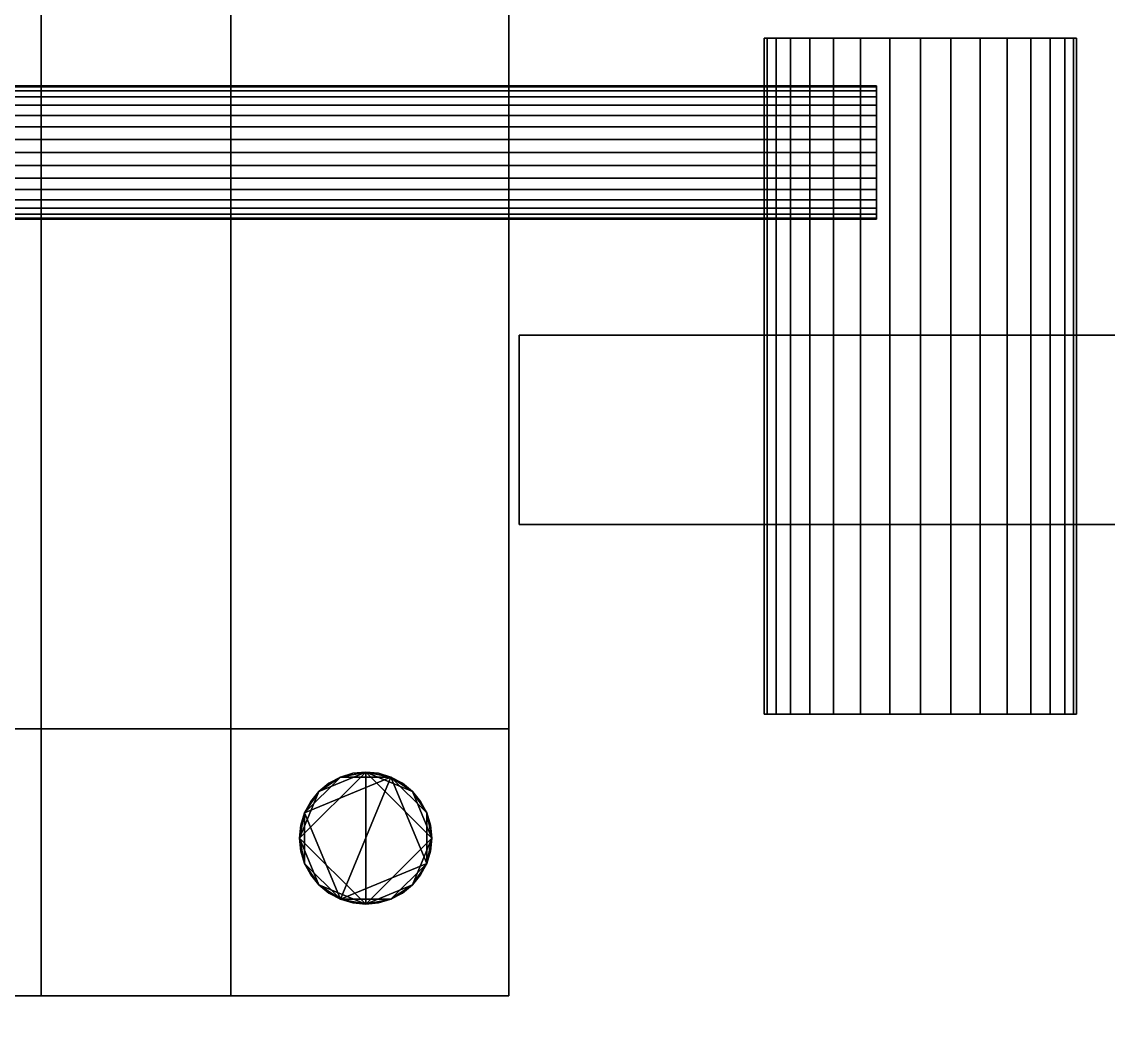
# Model space of a CAD drawing. Header units: metres. Extents: x 0 to 34.6, y -10.7 to 20.6.
# Drawn here: x 16.6158 to 16.7032, y 0.1171 to 0.1982 of the extents above; entities that cross this region are included whole.
import ezdxf

# ---------------------------------------------------------------- set-up
doc = ezdxf.new("R2010")
doc.units = ezdxf.units.M
doc.header["$MEASUREMENT"] = 0
doc.layers.get('0').update_dxf_attribs({"linetype": 'CONTINUOUS'})

msp = doc.modelspace()

# ---------------------------------------------------------------- linework, layer by layer
for points in [[(13, 0), (13, 0.25), (20, 0.25), (20, 0)], [(13, 0), (20, 0), (20, 0.25), (13, 0.25)], [(16.594997, 0.14126, 2.5), (16.594997, 0.221573, 2.5), (16.617378, 0.221573, 2.5), (16.617378, 0.14126, 2.5)], [(16.594997, 0.14126, 2.5), (16.617378, 0.14126, 2.5), (16.617378, 0.221573, 2.5), (16.594997, 0.221573, 2.5)], [(16.617378, 0.14126, 2.5), (16.617378, 0.221573, 2.5), (16.632618, 0.221573, 2.5), (16.632618, 0.14126, 2.5)], [(16.617378, 0.14126, 2.5), (16.632618, 0.14126, 2.5), (16.632618, 0.221573, 2.5), (16.617378, 0.221573, 2.5)], [(16.617378, 0.221573, 2.5), (16.617378, 0.14126, 2.5), (16.617378, 0.14126, 2.5), (16.617378, 0.221573, 2.5)], [(16.632618, 0.14126, 2.5), (16.654999, 0.14126, 2.5), (16.654999, 0.221573, 2.5), (16.632618, 0.221573, 2.5)], [(16.632618, 0.14126, 2.5), (16.632618, 0.221573, 2.5), (16.654999, 0.221573, 2.5), (16.654999, 0.14126, 2.5)], [(16.632618, 0.14126, 2.5), (16.632618, 0.221573, 2.5), (16.632618, 0.221573, 2.5), (16.632618, 0.14126, 2.5)], [(16.654999, 0.14126, 2.5), (16.654999, 0.221573, 2.5), (16.654999, 0.221573, 2.5), (16.654999, 0.14126, 2.5)], [(16.676495, 0.196825, 2.5), (16.675779, 0.196825, 2.5), (16.675537, 0.196825, 2.5)], [(16.675537, 0.196825, 2.5), (16.675779, 0.196825, 2.5), (16.676495, 0.196825, 2.5)], [(16.679218, 0.196825, 2.5), (16.676495, 0.196825, 2.5), (16.675537, 0.196825, 2.5)], [(16.675537, 0.196825, 2.5), (16.676495, 0.196825, 2.5), (16.679218, 0.196825, 2.5)], [(16.688108, 0.196825, 2.5), (16.679218, 0.196825, 2.5), (16.675537, 0.196825, 2.5)], [(16.675537, 0.196825, 2.5), (16.679218, 0.196825, 2.5), (16.688108, 0.196825, 2.5)], [(16.688108, 0.196825, 2.5), (16.675537, 0.196825, 2.5), (16.688108, 0.196825, 2.5)], [(16.675537, 0.196825, 2.5), (16.675779, 0.196825, 2.5), (16.675779, 0.142444, 2.5), (16.675537, 0.142444, 2.5)], [(16.675779, 0.196825, 2.5), (16.675537, 0.196825, 2.5), (16.675537, 0.142444, 2.5), (16.675779, 0.142444, 2.5)], [(16.676495, 0.196825, 2.5), (16.675779, 0.196825, 2.5), (16.675537, 0.196825, 2.5)], [(16.675537, 0.196825, 2.5), (16.675779, 0.196825, 2.5), (16.676495, 0.196825, 2.5)], [(16.679218, 0.196825, 2.5), (16.676495, 0.196825, 2.5), (16.675537, 0.196825, 2.5)], [(16.675537, 0.196825, 2.5), (16.676495, 0.196825, 2.5), (16.679218, 0.196825, 2.5)], [(16.688108, 0.196825, 2.5), (16.679218, 0.196825, 2.5), (16.675537, 0.196825, 2.5)], [(16.675537, 0.196825, 2.5), (16.679218, 0.196825, 2.5), (16.688108, 0.196825, 2.5)], [(16.688108, 0.196825, 2.5), (16.675537, 0.196825, 2.5), (16.688108, 0.196825, 2.5)], [(16.675537, 0.196825, 2.5), (16.675779, 0.196825, 2.5), (16.675779, 0.142444, 2.5), (16.675537, 0.142444, 2.5)], [(16.675779, 0.196825, 2.5), (16.675537, 0.196825, 2.5), (16.675537, 0.142444, 2.5), (16.675779, 0.142444, 2.5)], [(16.675779, 0.196825, 2.5), (16.676495, 0.196825, 2.5), (16.676495, 0.142444, 2.5), (16.675779, 0.142444, 2.5)], [(16.676495, 0.196825, 2.5), (16.675779, 0.196825, 2.5), (16.675779, 0.142444, 2.5), (16.676495, 0.142444, 2.5)], [(16.675779, 0.196825, 2.5), (16.676495, 0.196825, 2.5), (16.676495, 0.142444, 2.5), (16.675779, 0.142444, 2.5)], [(16.676495, 0.196825, 2.5), (16.675779, 0.196825, 2.5), (16.675779, 0.142444, 2.5), (16.676495, 0.142444, 2.5)], [(16.679218, 0.196825, 2.5), (16.677656, 0.196825, 2.5), (16.676495, 0.196825, 2.5)], [(16.676495, 0.196825, 2.5), (16.677656, 0.196825, 2.5), (16.679218, 0.196825, 2.5)], [(16.676495, 0.196825, 2.5), (16.677656, 0.196825, 2.5), (16.677656, 0.142444, 2.5), (16.676495, 0.142444, 2.5)], [(16.677656, 0.196825, 2.5), (16.676495, 0.196825, 2.5), (16.676495, 0.142444, 2.5), (16.677656, 0.142444, 2.5)], [(16.679218, 0.196825, 2.5), (16.677656, 0.196825, 2.5), (16.676495, 0.196825, 2.5)], [(16.676495, 0.196825, 2.5), (16.677656, 0.196825, 2.5), (16.679218, 0.196825, 2.5)], [(16.676495, 0.196825, 2.5), (16.677656, 0.196825, 2.5), (16.677656, 0.142444, 2.5), (16.676495, 0.142444, 2.5)], [(16.677656, 0.196825, 2.5), (16.676495, 0.196825, 2.5), (16.676495, 0.142444, 2.5), (16.677656, 0.142444, 2.5)], [(16.679218, 0.196825, 2.5), (16.677656, 0.196825, 2.5), (16.677656, 0.142444, 2.5), (16.679218, 0.142444, 2.5)], [(16.677656, 0.196825, 2.5), (16.679218, 0.196825, 2.5), (16.679218, 0.142444, 2.5), (16.677656, 0.142444, 2.5)], [(16.679218, 0.196825, 2.5), (16.677656, 0.196825, 2.5), (16.677656, 0.142444, 2.5), (16.679218, 0.142444, 2.5)], [(16.677656, 0.196825, 2.5), (16.679218, 0.196825, 2.5), (16.679218, 0.142444, 2.5), (16.677656, 0.142444, 2.5)], [(16.683298, 0.196825, 2.5), (16.681126, 0.196825, 2.5), (16.679218, 0.196825, 2.5)], [(16.679218, 0.196825, 2.5), (16.681126, 0.196825, 2.5), (16.683298, 0.196825, 2.5)], [(16.688108, 0.196825, 2.5), (16.683298, 0.196825, 2.5), (16.679218, 0.196825, 2.5)], [(16.679218, 0.196825, 2.5), (16.683298, 0.196825, 2.5), (16.688108, 0.196825, 2.5)], [(16.681126, 0.196825, 2.5), (16.679218, 0.196825, 2.5), (16.679218, 0.142444, 2.5), (16.681126, 0.142444, 2.5)], [(16.679218, 0.196825, 2.5), (16.681126, 0.196825, 2.5), (16.681126, 0.142444, 2.5), (16.679218, 0.142444, 2.5)], [(16.683298, 0.196825, 2.5), (16.681126, 0.196825, 2.5), (16.679218, 0.196825, 2.5)], [(16.679218, 0.196825, 2.5), (16.681126, 0.196825, 2.5), (16.683298, 0.196825, 2.5)], [(16.688108, 0.196825, 2.5), (16.683298, 0.196825, 2.5), (16.679218, 0.196825, 2.5)], [(16.679218, 0.196825, 2.5), (16.683298, 0.196825, 2.5), (16.688108, 0.196825, 2.5)], [(16.681126, 0.196825, 2.5), (16.679218, 0.196825, 2.5), (16.679218, 0.142444, 2.5), (16.681126, 0.142444, 2.5)], [(16.679218, 0.196825, 2.5), (16.681126, 0.196825, 2.5), (16.681126, 0.142444, 2.5), (16.679218, 0.142444, 2.5)], [(16.683298, 0.196825, 2.5), (16.681126, 0.196825, 2.5), (16.681126, 0.142444, 2.5), (16.683298, 0.142444, 2.5)], [(16.681126, 0.196825, 2.5), (16.683298, 0.196825, 2.5), (16.683298, 0.142444, 2.5), (16.681126, 0.142444, 2.5)], [(16.683298, 0.196825, 2.5), (16.681126, 0.196825, 2.5), (16.681126, 0.142444, 2.5), (16.683298, 0.142444, 2.5)], [(16.681126, 0.196825, 2.5), (16.683298, 0.196825, 2.5), (16.683298, 0.142444, 2.5), (16.681126, 0.142444, 2.5)], [(16.688108, 0.196825, 2.5), (16.685656, 0.196825, 2.5), (16.683298, 0.196825, 2.5)], [(16.683298, 0.196825, 2.5), (16.685656, 0.196825, 2.5), (16.688108, 0.196825, 2.5)], [(16.685656, 0.196825, 2.5), (16.683298, 0.196825, 2.5), (16.683298, 0.142444, 2.5), (16.685656, 0.142444, 2.5)], [(16.683298, 0.196825, 2.5), (16.685656, 0.196825, 2.5), (16.685656, 0.142444, 2.5), (16.683298, 0.142444, 2.5)], [(16.688108, 0.196825, 2.5), (16.685656, 0.196825, 2.5), (16.683298, 0.196825, 2.5)], [(16.683298, 0.196825, 2.5), (16.685656, 0.196825, 2.5), (16.688108, 0.196825, 2.5)], [(16.685656, 0.196825, 2.5), (16.683298, 0.196825, 2.5), (16.683298, 0.142444, 2.5), (16.685656, 0.142444, 2.5)], [(16.683298, 0.196825, 2.5), (16.685656, 0.196825, 2.5), (16.685656, 0.142444, 2.5), (16.683298, 0.142444, 2.5)], [(16.685656, 0.196825, 2.5), (16.688108, 0.196825, 2.5), (16.688108, 0.142444, 2.5), (16.685656, 0.142444, 2.5)], [(16.688108, 0.196825, 2.5), (16.685656, 0.196825, 2.5), (16.685656, 0.142444, 2.5), (16.688108, 0.142444, 2.5)], [(16.685656, 0.196825, 2.5), (16.688108, 0.196825, 2.5), (16.688108, 0.142444, 2.5), (16.685656, 0.142444, 2.5)], [(16.688108, 0.196825, 2.5), (16.685656, 0.196825, 2.5), (16.685656, 0.142444, 2.5), (16.688108, 0.142444, 2.5)], [(16.688108, 0.196825, 2.5), (16.690559, 0.196825, 2.5), (16.692919, 0.196825, 2.5)], [(16.692919, 0.196825, 2.5), (16.690559, 0.196825, 2.5), (16.688108, 0.196825, 2.5)], [(16.688108, 0.196825, 2.5), (16.692919, 0.196825, 2.5), (16.696997, 0.196825, 2.5)], [(16.696997, 0.196825, 2.5), (16.692919, 0.196825, 2.5), (16.688108, 0.196825, 2.5)], [(16.688108, 0.196825, 2.5), (16.696997, 0.196825, 2.5), (16.70068, 0.196825, 2.5)], [(16.70068, 0.196825, 2.5), (16.696997, 0.196825, 2.5), (16.688108, 0.196825, 2.5)], [(16.688108, 0.196825, 2.5), (16.70068, 0.196825, 2.5), (16.688108, 0.196825, 2.5)], [(16.690559, 0.196825, 2.5), (16.688108, 0.196825, 2.5), (16.688108, 0.142444, 2.5), (16.690559, 0.142444, 2.5)], [(16.688108, 0.196825, 2.5), (16.690559, 0.196825, 2.5), (16.690559, 0.142444, 2.5), (16.688108, 0.142444, 2.5)], [(16.688108, 0.196825, 2.5), (16.690559, 0.196825, 2.5), (16.692919, 0.196825, 2.5)], [(16.692919, 0.196825, 2.5), (16.690559, 0.196825, 2.5), (16.688108, 0.196825, 2.5)], [(16.688108, 0.196825, 2.5), (16.692919, 0.196825, 2.5), (16.696997, 0.196825, 2.5)], [(16.696997, 0.196825, 2.5), (16.692919, 0.196825, 2.5), (16.688108, 0.196825, 2.5)], [(16.688108, 0.196825, 2.5), (16.696997, 0.196825, 2.5), (16.70068, 0.196825, 2.5)], [(16.70068, 0.196825, 2.5), (16.696997, 0.196825, 2.5), (16.688108, 0.196825, 2.5)], [(16.688108, 0.196825, 2.5), (16.70068, 0.196825, 2.5), (16.688108, 0.196825, 2.5)], [(16.690559, 0.196825, 2.5), (16.688108, 0.196825, 2.5), (16.688108, 0.142444, 2.5), (16.690559, 0.142444, 2.5)], [(16.688108, 0.196825, 2.5), (16.690559, 0.196825, 2.5), (16.690559, 0.142444, 2.5), (16.688108, 0.142444, 2.5)], [(16.690559, 0.196825, 2.5), (16.692919, 0.196825, 2.5), (16.692919, 0.142444, 2.5), (16.690559, 0.142444, 2.5)], [(16.692919, 0.196825, 2.5), (16.690559, 0.196825, 2.5), (16.690559, 0.142444, 2.5), (16.692919, 0.142444, 2.5)], [(16.690559, 0.196825, 2.5), (16.692919, 0.196825, 2.5), (16.692919, 0.142444, 2.5), (16.690559, 0.142444, 2.5)], [(16.692919, 0.196825, 2.5), (16.690559, 0.196825, 2.5), (16.690559, 0.142444, 2.5), (16.692919, 0.142444, 2.5)], [(16.692919, 0.196825, 2.5), (16.695091, 0.196825, 2.5), (16.696997, 0.196825, 2.5)], [(16.696997, 0.196825, 2.5), (16.695091, 0.196825, 2.5), (16.692919, 0.196825, 2.5)], [(16.692919, 0.196825, 2.5), (16.695091, 0.196825, 2.5), (16.695091, 0.142444, 2.5), (16.692919, 0.142444, 2.5)], [(16.695091, 0.196825, 2.5), (16.692919, 0.196825, 2.5), (16.692919, 0.142444, 2.5), (16.695091, 0.142444, 2.5)], [(16.692919, 0.196825, 2.5), (16.695091, 0.196825, 2.5), (16.696997, 0.196825, 2.5)], [(16.696997, 0.196825, 2.5), (16.695091, 0.196825, 2.5), (16.692919, 0.196825, 2.5)], [(16.692919, 0.196825, 2.5), (16.695091, 0.196825, 2.5), (16.695091, 0.142444, 2.5), (16.692919, 0.142444, 2.5)], [(16.695091, 0.196825, 2.5), (16.692919, 0.196825, 2.5), (16.692919, 0.142444, 2.5), (16.695091, 0.142444, 2.5)], [(16.696997, 0.196825, 2.5), (16.695091, 0.196825, 2.5), (16.695091, 0.142444, 2.5), (16.696997, 0.142444, 2.5)], [(16.695091, 0.196825, 2.5), (16.696997, 0.196825, 2.5), (16.696997, 0.142444, 2.5), (16.695091, 0.142444, 2.5)], [(16.696997, 0.196825, 2.5), (16.695091, 0.196825, 2.5), (16.695091, 0.142444, 2.5), (16.696997, 0.142444, 2.5)], [(16.695091, 0.196825, 2.5), (16.696997, 0.196825, 2.5), (16.696997, 0.142444, 2.5), (16.695091, 0.142444, 2.5)], [(16.696997, 0.196825, 2.5), (16.698559, 0.196825, 2.5), (16.699722, 0.196825, 2.5)], [(16.699722, 0.196825, 2.5), (16.698559, 0.196825, 2.5), (16.696997, 0.196825, 2.5)], [(16.696997, 0.196825, 2.5), (16.699722, 0.196825, 2.5), (16.70068, 0.196825, 2.5)], [(16.70068, 0.196825, 2.5), (16.699722, 0.196825, 2.5), (16.696997, 0.196825, 2.5)], [(16.698559, 0.196825, 2.5), (16.696997, 0.196825, 2.5), (16.696997, 0.142444, 2.5), (16.698559, 0.142444, 2.5)], [(16.696997, 0.196825, 2.5), (16.698559, 0.196825, 2.5), (16.698559, 0.142444, 2.5), (16.696997, 0.142444, 2.5)], [(16.696997, 0.196825, 2.5), (16.698559, 0.196825, 2.5), (16.699722, 0.196825, 2.5)], [(16.699722, 0.196825, 2.5), (16.698559, 0.196825, 2.5), (16.696997, 0.196825, 2.5)], [(16.696997, 0.196825, 2.5), (16.699722, 0.196825, 2.5), (16.70068, 0.196825, 2.5)], [(16.70068, 0.196825, 2.5), (16.699722, 0.196825, 2.5), (16.696997, 0.196825, 2.5)], [(16.698559, 0.196825, 2.5), (16.696997, 0.196825, 2.5), (16.696997, 0.142444, 2.5), (16.698559, 0.142444, 2.5)], [(16.696997, 0.196825, 2.5), (16.698559, 0.196825, 2.5), (16.698559, 0.142444, 2.5), (16.696997, 0.142444, 2.5)], [(16.699722, 0.196825, 2.5), (16.698559, 0.196825, 2.5), (16.698559, 0.142444, 2.5), (16.699722, 0.142444, 2.5)], [(16.698559, 0.196825, 2.5), (16.699722, 0.196825, 2.5), (16.699722, 0.142444, 2.5), (16.698559, 0.142444, 2.5)], [(16.699722, 0.196825, 2.5), (16.698559, 0.196825, 2.5), (16.698559, 0.142444, 2.5), (16.699722, 0.142444, 2.5)], [(16.698559, 0.196825, 2.5), (16.699722, 0.196825, 2.5), (16.699722, 0.142444, 2.5), (16.698559, 0.142444, 2.5)], [(16.699722, 0.196825, 2.5), (16.700438, 0.196825, 2.5), (16.70068, 0.196825, 2.5)], [(16.70068, 0.196825, 2.5), (16.700438, 0.196825, 2.5), (16.699722, 0.196825, 2.5)], [(16.700438, 0.196825, 2.5), (16.699722, 0.196825, 2.5), (16.699722, 0.142444, 2.5), (16.700438, 0.142444, 2.5)], [(16.699722, 0.196825, 2.5), (16.700438, 0.196825, 2.5), (16.700438, 0.142444, 2.5), (16.699722, 0.142444, 2.5)], [(16.699722, 0.196825, 2.5), (16.700438, 0.196825, 2.5), (16.70068, 0.196825, 2.5)], [(16.70068, 0.196825, 2.5), (16.700438, 0.196825, 2.5), (16.699722, 0.196825, 2.5)], [(16.700438, 0.196825, 2.5), (16.699722, 0.196825, 2.5), (16.699722, 0.142444, 2.5), (16.700438, 0.142444, 2.5)], [(16.699722, 0.196825, 2.5), (16.700438, 0.196825, 2.5), (16.700438, 0.142444, 2.5), (16.699722, 0.142444, 2.5)], [(16.70068, 0.196825, 2.5), (16.700438, 0.196825, 2.5), (16.700438, 0.142444, 2.5), (16.70068, 0.142444, 2.5)], [(16.700438, 0.196825, 2.5), (16.70068, 0.196825, 2.5), (16.70068, 0.142444, 2.5), (16.700438, 0.142444, 2.5)], [(16.70068, 0.196825, 2.5), (16.700438, 0.196825, 2.5), (16.700438, 0.142444, 2.5), (16.70068, 0.142444, 2.5)], [(16.700438, 0.196825, 2.5), (16.70068, 0.196825, 2.5), (16.70068, 0.142444, 2.5), (16.700438, 0.142444, 2.5)], [(16.568291, 0.192904, 2.5), (16.568291, 0.193007, 2.5), (16.684589, 0.193007, 2.5), (16.684589, 0.192904, 2.5)], [(16.568291, 0.193007, 2.5), (16.568291, 0.192904, 2.5), (16.684589, 0.192904, 2.5), (16.684589, 0.193007, 2.5)], [(16.568291, 0.192904, 2.5), (16.568291, 0.193007, 2.5), (16.684589, 0.193007, 2.5), (16.684589, 0.192904, 2.5)], [(16.568291, 0.193007, 2.5), (16.568291, 0.192904, 2.5), (16.684589, 0.192904, 2.5), (16.684589, 0.193007, 2.5)], [(16.568291, 0.192598, 2.5), (16.568291, 0.192904, 2.5), (16.684589, 0.192904, 2.5), (16.684589, 0.192598, 2.5)], [(16.568291, 0.192904, 2.5), (16.568291, 0.192598, 2.5), (16.684589, 0.192598, 2.5), (16.684589, 0.192904, 2.5)], [(16.568291, 0.192598, 2.5), (16.568291, 0.192904, 2.5), (16.684589, 0.192904, 2.5), (16.684589, 0.192598, 2.5)], [(16.568291, 0.192904, 2.5), (16.568291, 0.192598, 2.5), (16.684589, 0.192598, 2.5), (16.684589, 0.192904, 2.5)], [(16.568291, 0.192598, 2.5), (16.568291, 0.192101, 2.5), (16.684589, 0.192101, 2.5), (16.684589, 0.192598, 2.5)], [(16.568291, 0.192101, 2.5), (16.568291, 0.192598, 2.5), (16.684589, 0.192598, 2.5), (16.684589, 0.192101, 2.5)], [(16.568291, 0.192598, 2.5), (16.568291, 0.192101, 2.5), (16.684589, 0.192101, 2.5), (16.684589, 0.192598, 2.5)], [(16.568291, 0.192101, 2.5), (16.568291, 0.192598, 2.5), (16.684589, 0.192598, 2.5), (16.684589, 0.192101, 2.5)], [(16.684589, 0.192598, 2.5), (16.684589, 0.192904, 2.5), (16.684589, 0.193007, 2.5)], [(16.684589, 0.193007, 2.5), (16.684589, 0.192904, 2.5), (16.684589, 0.192598, 2.5)], [(16.684589, 0.191432, 2.5), (16.684589, 0.192598, 2.5), (16.684589, 0.193007, 2.5)], [(16.684589, 0.193007, 2.5), (16.684589, 0.192598, 2.5), (16.684589, 0.191432, 2.5)], [(16.684589, 0.18763, 2.5), (16.684589, 0.191432, 2.5), (16.684589, 0.193007, 2.5)], [(16.684589, 0.193007, 2.5), (16.684589, 0.191432, 2.5), (16.684589, 0.18763, 2.5)], [(16.684589, 0.18763, 2.5), (16.684589, 0.193007, 2.5), (16.684589, 0.18763, 2.5)], [(16.684589, 0.192598, 2.5), (16.684589, 0.192904, 2.5), (16.684589, 0.193007, 2.5)], [(16.684589, 0.193007, 2.5), (16.684589, 0.192904, 2.5), (16.684589, 0.192598, 2.5)], [(16.684589, 0.191432, 2.5), (16.684589, 0.192598, 2.5), (16.684589, 0.193007, 2.5)], [(16.684589, 0.193007, 2.5), (16.684589, 0.192598, 2.5), (16.684589, 0.191432, 2.5)], [(16.684589, 0.18763, 2.5), (16.684589, 0.191432, 2.5), (16.684589, 0.193007, 2.5)], [(16.684589, 0.193007, 2.5), (16.684589, 0.191432, 2.5), (16.684589, 0.18763, 2.5)], [(16.684589, 0.18763, 2.5), (16.684589, 0.193007, 2.5), (16.684589, 0.18763, 2.5)], [(16.684589, 0.191432, 2.5), (16.684589, 0.192101, 2.5), (16.684589, 0.192598, 2.5)], [(16.684589, 0.192598, 2.5), (16.684589, 0.192101, 2.5), (16.684589, 0.191432, 2.5)], [(16.684589, 0.191432, 2.5), (16.684589, 0.192101, 2.5), (16.684589, 0.192598, 2.5)], [(16.684589, 0.192598, 2.5), (16.684589, 0.192101, 2.5), (16.684589, 0.191432, 2.5)], [(16.568291, 0.191432, 2.5), (16.568291, 0.192101, 2.5), (16.684589, 0.192101, 2.5), (16.684589, 0.191432, 2.5)], [(16.568291, 0.192101, 2.5), (16.568291, 0.191432, 2.5), (16.684589, 0.191432, 2.5), (16.684589, 0.192101, 2.5)], [(16.568291, 0.192101, 2.5), (16.568291, 0.191432, 2.5), (16.684589, 0.191432, 2.5), (16.684589, 0.192101, 2.5)], [(16.568291, 0.191432, 2.5), (16.568291, 0.192101, 2.5), (16.684589, 0.192101, 2.5), (16.684589, 0.191432, 2.5)], [(16.568291, 0.190618, 2.5), (16.568291, 0.191432, 2.5), (16.684589, 0.191432, 2.5), (16.684589, 0.190618, 2.5)], [(16.568291, 0.191432, 2.5), (16.568291, 0.190618, 2.5), (16.684589, 0.190618, 2.5), (16.684589, 0.191432, 2.5)], [(16.568291, 0.191432, 2.5), (16.568291, 0.190618, 2.5), (16.684589, 0.190618, 2.5), (16.684589, 0.191432, 2.5)], [(16.568291, 0.190618, 2.5), (16.568291, 0.191432, 2.5), (16.684589, 0.191432, 2.5), (16.684589, 0.190618, 2.5)], [(16.568291, 0.189688, 2.5), (16.568291, 0.190618, 2.5), (16.684589, 0.190618, 2.5), (16.684589, 0.189688, 2.5)], [(16.568291, 0.190618, 2.5), (16.568291, 0.189688, 2.5), (16.684589, 0.189688, 2.5), (16.684589, 0.190618, 2.5)], [(16.568291, 0.190618, 2.5), (16.568291, 0.189688, 2.5), (16.684589, 0.189688, 2.5), (16.684589, 0.190618, 2.5)], [(16.568291, 0.189688, 2.5), (16.568291, 0.190618, 2.5), (16.684589, 0.190618, 2.5), (16.684589, 0.189688, 2.5)], [(16.684589, 0.189688, 2.5), (16.684589, 0.190618, 2.5), (16.684589, 0.191432, 2.5)], [(16.684589, 0.191432, 2.5), (16.684589, 0.190618, 2.5), (16.684589, 0.189688, 2.5)], [(16.684589, 0.18763, 2.5), (16.684589, 0.189688, 2.5), (16.684589, 0.191432, 2.5)], [(16.684589, 0.191432, 2.5), (16.684589, 0.189688, 2.5), (16.684589, 0.18763, 2.5)], [(16.684589, 0.189688, 2.5), (16.684589, 0.190618, 2.5), (16.684589, 0.191432, 2.5)], [(16.684589, 0.191432, 2.5), (16.684589, 0.190618, 2.5), (16.684589, 0.189688, 2.5)], [(16.684589, 0.18763, 2.5), (16.684589, 0.189688, 2.5), (16.684589, 0.191432, 2.5)], [(16.684589, 0.191432, 2.5), (16.684589, 0.189688, 2.5), (16.684589, 0.18763, 2.5)], [(16.568291, 0.188679, 2.5), (16.568291, 0.189688, 2.5), (16.684589, 0.189688, 2.5), (16.684589, 0.188679, 2.5)], [(16.568291, 0.189688, 2.5), (16.568291, 0.188679, 2.5), (16.684589, 0.188679, 2.5), (16.684589, 0.189688, 2.5)], [(16.568291, 0.189688, 2.5), (16.568291, 0.188679, 2.5), (16.684589, 0.188679, 2.5), (16.684589, 0.189688, 2.5)], [(16.568291, 0.188679, 2.5), (16.568291, 0.189688, 2.5), (16.684589, 0.189688, 2.5), (16.684589, 0.188679, 2.5)], [(16.684589, 0.18763, 2.5), (16.684589, 0.188679, 2.5), (16.684589, 0.189688, 2.5)], [(16.684589, 0.189688, 2.5), (16.684589, 0.188679, 2.5), (16.684589, 0.18763, 2.5)], [(16.684589, 0.18763, 2.5), (16.684589, 0.188679, 2.5), (16.684589, 0.189688, 2.5)], [(16.684589, 0.189688, 2.5), (16.684589, 0.188679, 2.5), (16.684589, 0.18763, 2.5)], [(16.568291, 0.18763, 2.5), (16.568291, 0.188679, 2.5), (16.684589, 0.188679, 2.5), (16.684589, 0.18763, 2.5)], [(16.568291, 0.188679, 2.5), (16.568291, 0.18763, 2.5), (16.684589, 0.18763, 2.5), (16.684589, 0.188679, 2.5)], [(16.568291, 0.188679, 2.5), (16.568291, 0.18763, 2.5), (16.684589, 0.18763, 2.5), (16.684589, 0.188679, 2.5)], [(16.568291, 0.18763, 2.5), (16.568291, 0.188679, 2.5), (16.684589, 0.188679, 2.5), (16.684589, 0.18763, 2.5)], [(16.568291, 0.18763, 2.5), (16.568291, 0.186581, 2.5), (16.684589, 0.186581, 2.5), (16.684589, 0.18763, 2.5)], [(16.568291, 0.18763, 2.5), (16.568291, 0.186581, 2.5), (16.684589, 0.186581, 2.5), (16.684589, 0.18763, 2.5)], [(16.568291, 0.186581, 2.5), (16.568291, 0.18763, 2.5), (16.684589, 0.18763, 2.5), (16.684589, 0.186581, 2.5)], [(16.568291, 0.186581, 2.5), (16.568291, 0.18763, 2.5), (16.684589, 0.18763, 2.5), (16.684589, 0.186581, 2.5)], [(16.684589, 0.18763, 2.5), (16.684589, 0.186581, 2.5), (16.684589, 0.185573, 2.5)], [(16.684589, 0.185573, 2.5), (16.684589, 0.186581, 2.5), (16.684589, 0.18763, 2.5)], [(16.684589, 0.18763, 2.5), (16.684589, 0.185573, 2.5), (16.684589, 0.183828, 2.5)], [(16.684589, 0.183828, 2.5), (16.684589, 0.185573, 2.5), (16.684589, 0.18763, 2.5)], [(16.684589, 0.18763, 2.5), (16.684589, 0.183828, 2.5), (16.684589, 0.182253, 2.5)], [(16.684589, 0.182253, 2.5), (16.684589, 0.183828, 2.5), (16.684589, 0.18763, 2.5)], [(16.684589, 0.18763, 2.5), (16.684589, 0.182253, 2.5), (16.684589, 0.18763, 2.5)], [(16.684589, 0.18763, 2.5), (16.684589, 0.186581, 2.5), (16.684589, 0.185573, 2.5)], [(16.684589, 0.185573, 2.5), (16.684589, 0.186581, 2.5), (16.684589, 0.18763, 2.5)], [(16.684589, 0.18763, 2.5), (16.684589, 0.185573, 2.5), (16.684589, 0.183828, 2.5)], [(16.684589, 0.183828, 2.5), (16.684589, 0.185573, 2.5), (16.684589, 0.18763, 2.5)], [(16.684589, 0.18763, 2.5), (16.684589, 0.183828, 2.5), (16.684589, 0.182253, 2.5)], [(16.684589, 0.182253, 2.5), (16.684589, 0.183828, 2.5), (16.684589, 0.18763, 2.5)], [(16.684589, 0.18763, 2.5), (16.684589, 0.182253, 2.5), (16.684589, 0.18763, 2.5)], [(16.568291, 0.186581, 2.5), (16.568291, 0.185573, 2.5), (16.684589, 0.185573, 2.5), (16.684589, 0.186581, 2.5)], [(16.568291, 0.186581, 2.5), (16.568291, 0.185573, 2.5), (16.684589, 0.185573, 2.5), (16.684589, 0.186581, 2.5)], [(16.568291, 0.185573, 2.5), (16.568291, 0.186581, 2.5), (16.684589, 0.186581, 2.5), (16.684589, 0.185573, 2.5)], [(16.568291, 0.185573, 2.5), (16.568291, 0.186581, 2.5), (16.684589, 0.186581, 2.5), (16.684589, 0.185573, 2.5)], [(16.568291, 0.185573, 2.5), (16.568291, 0.184643, 2.5), (16.684589, 0.184643, 2.5), (16.684589, 0.185573, 2.5)], [(16.568291, 0.185573, 2.5), (16.568291, 0.184643, 2.5), (16.684589, 0.184643, 2.5), (16.684589, 0.185573, 2.5)], [(16.568291, 0.184643, 2.5), (16.568291, 0.185573, 2.5), (16.684589, 0.185573, 2.5), (16.684589, 0.184643, 2.5)], [(16.568291, 0.184643, 2.5), (16.568291, 0.185573, 2.5), (16.684589, 0.185573, 2.5), (16.684589, 0.184643, 2.5)], [(16.684589, 0.185573, 2.5), (16.684589, 0.184643, 2.5), (16.684589, 0.183828, 2.5)], [(16.684589, 0.183828, 2.5), (16.684589, 0.184643, 2.5), (16.684589, 0.185573, 2.5)], [(16.684589, 0.185573, 2.5), (16.684589, 0.184643, 2.5), (16.684589, 0.183828, 2.5)], [(16.684589, 0.183828, 2.5), (16.684589, 0.184643, 2.5), (16.684589, 0.185573, 2.5)], [(16.568291, 0.184643, 2.5), (16.568291, 0.183828, 2.5), (16.684589, 0.183828, 2.5), (16.684589, 0.184643, 2.5)], [(16.568291, 0.184643, 2.5), (16.568291, 0.183828, 2.5), (16.684589, 0.183828, 2.5), (16.684589, 0.184643, 2.5)], [(16.568291, 0.183828, 2.5), (16.568291, 0.184643, 2.5), (16.684589, 0.184643, 2.5), (16.684589, 0.183828, 2.5)], [(16.568291, 0.183828, 2.5), (16.568291, 0.184643, 2.5), (16.684589, 0.184643, 2.5), (16.684589, 0.183828, 2.5)], [(16.568291, 0.183828, 2.5), (16.568291, 0.18316, 2.5), (16.684589, 0.18316, 2.5), (16.684589, 0.183828, 2.5)], [(16.568291, 0.183828, 2.5), (16.568291, 0.18316, 2.5), (16.684589, 0.18316, 2.5), (16.684589, 0.183828, 2.5)], [(16.568291, 0.18316, 2.5), (16.568291, 0.183828, 2.5), (16.684589, 0.183828, 2.5), (16.684589, 0.18316, 2.5)], [(16.568291, 0.18316, 2.5), (16.568291, 0.183828, 2.5), (16.684589, 0.183828, 2.5), (16.684589, 0.18316, 2.5)], [(16.684589, 0.183828, 2.5), (16.684589, 0.18316, 2.5), (16.684589, 0.182663, 2.5)], [(16.684589, 0.182663, 2.5), (16.684589, 0.18316, 2.5), (16.684589, 0.183828, 2.5)], [(16.684589, 0.183828, 2.5), (16.684589, 0.182663, 2.5), (16.684589, 0.182253, 2.5)], [(16.684589, 0.182253, 2.5), (16.684589, 0.182663, 2.5), (16.684589, 0.183828, 2.5)], [(16.684589, 0.183828, 2.5), (16.684589, 0.18316, 2.5), (16.684589, 0.182663, 2.5)], [(16.684589, 0.182663, 2.5), (16.684589, 0.18316, 2.5), (16.684589, 0.183828, 2.5)], [(16.684589, 0.183828, 2.5), (16.684589, 0.182663, 2.5), (16.684589, 0.182253, 2.5)], [(16.684589, 0.182253, 2.5), (16.684589, 0.182663, 2.5), (16.684589, 0.183828, 2.5)], [(16.568291, 0.18316, 2.5), (16.568291, 0.182663, 2.5), (16.684589, 0.182663, 2.5), (16.684589, 0.18316, 2.5)], [(16.568291, 0.182663, 2.5), (16.568291, 0.18316, 2.5), (16.684589, 0.18316, 2.5), (16.684589, 0.182663, 2.5)], [(16.568291, 0.18316, 2.5), (16.568291, 0.182663, 2.5), (16.684589, 0.182663, 2.5), (16.684589, 0.18316, 2.5)], [(16.568291, 0.182663, 2.5), (16.568291, 0.18316, 2.5), (16.684589, 0.18316, 2.5), (16.684589, 0.182663, 2.5)], [(16.568291, 0.182663, 2.5), (16.568291, 0.182357, 2.5), (16.684589, 0.182357, 2.5), (16.684589, 0.182663, 2.5)], [(16.568291, 0.182357, 2.5), (16.568291, 0.182663, 2.5), (16.684589, 0.182663, 2.5), (16.684589, 0.182357, 2.5)], [(16.568291, 0.182663, 2.5), (16.568291, 0.182357, 2.5), (16.684589, 0.182357, 2.5), (16.684589, 0.182663, 2.5)], [(16.568291, 0.182357, 2.5), (16.568291, 0.182663, 2.5), (16.684589, 0.182663, 2.5), (16.684589, 0.182357, 2.5)], [(16.568291, 0.182357, 2.5), (16.568291, 0.182254, 2.5), (16.684589, 0.182253, 2.5), (16.684589, 0.182357, 2.5)], [(16.568291, 0.182254, 2.5), (16.568291, 0.182357, 2.5), (16.684589, 0.182357, 2.5), (16.684589, 0.182253, 2.5)], [(16.568291, 0.182357, 2.5), (16.568291, 0.182254, 2.5), (16.684589, 0.182253, 2.5), (16.684589, 0.182357, 2.5)], [(16.568291, 0.182254, 2.5), (16.568291, 0.182357, 2.5), (16.684589, 0.182357, 2.5), (16.684589, 0.182253, 2.5)], [(16.684589, 0.182663, 2.5), (16.684589, 0.182357, 2.5), (16.684589, 0.182253, 2.5)], [(16.684589, 0.182253, 2.5), (16.684589, 0.182357, 2.5), (16.684589, 0.182663, 2.5)], [(16.684589, 0.182663, 2.5), (16.684589, 0.182357, 2.5), (16.684589, 0.182253, 2.5)], [(16.684589, 0.182253, 2.5), (16.684589, 0.182357, 2.5), (16.684589, 0.182663, 2.5)], [(16.655838, 0.157683, 2.5), (16.655838, 0.172922, 2.5), (16.655838, 0.172922, 2.5), (16.655838, 0.157683, 2.5)], [(18.197048, 0.172922, 2.5), (18.197048, 0.157683, 2.5), (16.655838, 0.157683, 2.5), (16.655838, 0.172922, 2.5)], [(18.197048, 0.157683, 2.5), (18.197048, 0.172922, 2.5), (16.655838, 0.172922, 2.5), (16.655838, 0.157683, 2.5)], [(18.197048, 0.157683, 2.5), (18.197048, 0.157683, 2.5), (16.655838, 0.157683, 2.5)], [(16.676495, 0.142444, 2.5), (16.675779, 0.142444, 2.5), (16.675537, 0.142444, 2.5)], [(16.675537, 0.142444, 2.5), (16.675779, 0.142444, 2.5), (16.676495, 0.142444, 2.5)], [(16.676495, 0.142444, 2.5), (16.675537, 0.142444, 2.5), (16.676495, 0.142444, 2.5)], [(16.676495, 0.142444, 2.5), (16.675779, 0.142444, 2.5), (16.675537, 0.142444, 2.5)], [(16.675537, 0.142444, 2.5), (16.675779, 0.142444, 2.5), (16.676495, 0.142444, 2.5)], [(16.676495, 0.142444, 2.5), (16.675537, 0.142444, 2.5), (16.676495, 0.142444, 2.5)], [(16.679218, 0.142444, 2.5), (16.677656, 0.142444, 2.5), (16.676495, 0.142444, 2.5)], [(16.676495, 0.142444, 2.5), (16.677656, 0.142444, 2.5), (16.679218, 0.142444, 2.5)], [(16.683298, 0.142444, 2.5), (16.679218, 0.142444, 2.5), (16.676495, 0.142444, 2.5)], [(16.676495, 0.142444, 2.5), (16.679218, 0.142444, 2.5), (16.683298, 0.142444, 2.5)], [(16.692919, 0.142444, 2.5), (16.683298, 0.142444, 2.5), (16.676495, 0.142444, 2.5)], [(16.676495, 0.142444, 2.5), (16.676495, 0.142444, 2.5), (16.683298, 0.142444, 2.5)], [(16.692919, 0.142444, 2.5), (16.676495, 0.142444, 2.5), (16.683298, 0.142444, 2.5)], [(16.679218, 0.142444, 2.5), (16.677656, 0.142444, 2.5), (16.676495, 0.142444, 2.5)], [(16.676495, 0.142444, 2.5), (16.677656, 0.142444, 2.5), (16.679218, 0.142444, 2.5)], [(16.683298, 0.142444, 2.5), (16.679218, 0.142444, 2.5), (16.676495, 0.142444, 2.5)], [(16.676495, 0.142444, 2.5), (16.679218, 0.142444, 2.5), (16.683298, 0.142444, 2.5)], [(16.692919, 0.142444, 2.5), (16.683298, 0.142444, 2.5), (16.676495, 0.142444, 2.5)], [(16.676495, 0.142444, 2.5), (16.676495, 0.142444, 2.5), (16.683298, 0.142444, 2.5)], [(16.692919, 0.142444, 2.5), (16.676495, 0.142444, 2.5), (16.683298, 0.142444, 2.5)], [(16.683298, 0.142444, 2.5), (16.681126, 0.142444, 2.5), (16.679218, 0.142444, 2.5)], [(16.679218, 0.142444, 2.5), (16.681126, 0.142444, 2.5), (16.683298, 0.142444, 2.5)], [(16.683298, 0.142444, 2.5), (16.681126, 0.142444, 2.5), (16.679218, 0.142444, 2.5)], [(16.679218, 0.142444, 2.5), (16.681126, 0.142444, 2.5), (16.683298, 0.142444, 2.5)], [(16.688108, 0.142444, 2.5), (16.685656, 0.142444, 2.5), (16.683298, 0.142444, 2.5)], [(16.683298, 0.142444, 2.5), (16.685656, 0.142444, 2.5), (16.688108, 0.142444, 2.5)], [(16.692919, 0.142444, 2.5), (16.688108, 0.142444, 2.5), (16.683298, 0.142444, 2.5)], [(16.683298, 0.142444, 2.5), (16.688108, 0.142444, 2.5), (16.692919, 0.142444, 2.5)], [(16.683298, 0.142444, 2.5), (16.692919, 0.142444, 2.5), (16.699722, 0.142444, 2.5)], [(16.683298, 0.142444, 2.5), (16.699722, 0.142444, 2.5), (16.692919, 0.142444, 2.5)], [(16.688108, 0.142444, 2.5), (16.685656, 0.142444, 2.5), (16.683298, 0.142444, 2.5)], [(16.683298, 0.142444, 2.5), (16.685656, 0.142444, 2.5), (16.688108, 0.142444, 2.5)], [(16.692919, 0.142444, 2.5), (16.688108, 0.142444, 2.5), (16.683298, 0.142444, 2.5)], [(16.683298, 0.142444, 2.5), (16.688108, 0.142444, 2.5), (16.692919, 0.142444, 2.5)], [(16.683298, 0.142444, 2.5), (16.692919, 0.142444, 2.5), (16.699722, 0.142444, 2.5)], [(16.683298, 0.142444, 2.5), (16.699722, 0.142444, 2.5), (16.692919, 0.142444, 2.5)], [(16.692919, 0.142444, 2.5), (16.690559, 0.142444, 2.5), (16.688108, 0.142444, 2.5)], [(16.688108, 0.142444, 2.5), (16.690559, 0.142444, 2.5), (16.692919, 0.142444, 2.5)], [(16.692919, 0.142444, 2.5), (16.690559, 0.142444, 2.5), (16.688108, 0.142444, 2.5)], [(16.688108, 0.142444, 2.5), (16.690559, 0.142444, 2.5), (16.692919, 0.142444, 2.5)], [(16.692919, 0.142444, 2.5), (16.695091, 0.142444, 2.5), (16.696997, 0.142444, 2.5)], [(16.696997, 0.142444, 2.5), (16.695091, 0.142444, 2.5), (16.692919, 0.142444, 2.5)], [(16.692919, 0.142444, 2.5), (16.696997, 0.142444, 2.5), (16.699722, 0.142444, 2.5)], [(16.699722, 0.142444, 2.5), (16.696997, 0.142444, 2.5), (16.692919, 0.142444, 2.5)], [(16.699722, 0.142444, 2.5), (16.699722, 0.142444, 2.5), (16.692919, 0.142444, 2.5)], [(16.692919, 0.142444, 2.5), (16.695091, 0.142444, 2.5), (16.696997, 0.142444, 2.5)], [(16.696997, 0.142444, 2.5), (16.695091, 0.142444, 2.5), (16.692919, 0.142444, 2.5)], [(16.692919, 0.142444, 2.5), (16.696997, 0.142444, 2.5), (16.699722, 0.142444, 2.5)], [(16.699722, 0.142444, 2.5), (16.696997, 0.142444, 2.5), (16.692919, 0.142444, 2.5)], [(16.699722, 0.142444, 2.5), (16.699722, 0.142444, 2.5), (16.692919, 0.142444, 2.5)], [(16.696997, 0.142444, 2.5), (16.698559, 0.142444, 2.5), (16.699722, 0.142444, 2.5)], [(16.699722, 0.142444, 2.5), (16.698559, 0.142444, 2.5), (16.696997, 0.142444, 2.5)], [(16.696997, 0.142444, 2.5), (16.698559, 0.142444, 2.5), (16.699722, 0.142444, 2.5)], [(16.699722, 0.142444, 2.5), (16.698559, 0.142444, 2.5), (16.696997, 0.142444, 2.5)], [(16.699722, 0.142444, 2.5), (16.700438, 0.142444, 2.5), (16.70068, 0.142444, 2.5)], [(16.70068, 0.142444, 2.5), (16.700438, 0.142444, 2.5), (16.699722, 0.142444, 2.5)], [(16.699722, 0.142444, 2.5), (16.70068, 0.142444, 2.5), (16.699722, 0.142444, 2.5)], [(16.699722, 0.142444, 2.5), (16.700438, 0.142444, 2.5), (16.70068, 0.142444, 2.5)], [(16.70068, 0.142444, 2.5), (16.700438, 0.142444, 2.5), (16.699722, 0.142444, 2.5)], [(16.699722, 0.142444, 2.5), (16.70068, 0.142444, 2.5), (16.699722, 0.142444, 2.5)], [(16.594997, 0.119773, 2.5), (16.594997, 0.14126, 2.5), (16.617378, 0.14126, 2.5), (16.617378, 0.119773, 2.5)], [(16.594997, 0.119773, 2.5), (16.617378, 0.119773, 2.5), (16.617378, 0.14126, 2.5), (16.594997, 0.14126, 2.5)], [(16.617378, 0.119773, 2.5), (16.617378, 0.14126, 2.5), (16.632618, 0.14126, 2.5), (16.632618, 0.119773, 2.5)], [(16.617378, 0.119773, 2.5), (16.632618, 0.119773, 2.5), (16.632618, 0.14126, 2.5), (16.617378, 0.14126, 2.5)], [(16.617378, 0.14126, 2.5), (16.632618, 0.14126, 2.5), (16.632618, 0.14126, 2.5), (16.617378, 0.14126, 2.5)], [(16.632618, 0.119773, 2.5), (16.654999, 0.119773, 2.5), (16.654999, 0.14126, 2.5), (16.632618, 0.14126, 2.5)], [(16.632618, 0.119773, 2.5), (16.632618, 0.14126, 2.5), (16.654999, 0.14126, 2.5), (16.654999, 0.119773, 2.5)], [(16.654999, 0.119773, 2.5), (16.654999, 0.14126, 2.5), (16.654999, 0.14126, 2.5), (16.654999, 0.119773, 2.5)], [(16.638165, 0.132456, 2.5), (16.639721, 0.136215, 2.5), (16.64348, 0.137773, 2.5)], [(16.64348, 0.127139, 2.5), (16.638165, 0.132456, 2.5), (16.64348, 0.137773, 2.5)], [(16.641445, 0.137368, 2.5), (16.639721, 0.136215, 2.5), (16.638569, 0.134491, 2.5)], [(16.645515, 0.137368, 2.5), (16.641445, 0.137368, 2.5), (16.638569, 0.134491, 2.5)], [(16.645515, 0.137368, 2.5), (16.638569, 0.134491, 2.5), (16.641445, 0.127544, 2.5)], [(16.639721, 0.136215, 2.5), (16.641445, 0.137368, 2.5), (16.64348, 0.137773, 2.5)], [(16.639721, 0.136215, 2.5), (16.640526, 0.136877, 2.5), (16.641445, 0.137368, 2.5)], [(16.641445, 0.137368, 2.5), (16.640526, 0.136877, 2.5), (16.639721, 0.136215, 2.5)], [(16.641445, 0.137368, 2.5), (16.640526, 0.136877, 2.5), (16.640526, 0.136877, 2.5), (16.641445, 0.137368, 2.5)], [(16.641445, 0.137368, 2.5), (16.642443, 0.13767, 2.5), (16.64348, 0.137773, 2.5)], [(16.64348, 0.137773, 2.5), (16.642443, 0.13767, 2.5), (16.641445, 0.137368, 2.5)], [(16.645515, 0.137368, 2.5), (16.64348, 0.137773, 2.5), (16.641445, 0.137368, 2.5)], [(16.642443, 0.13767, 2.5), (16.641445, 0.137368, 2.5), (16.641445, 0.137368, 2.5), (16.642443, 0.13767, 2.5)], [(16.641445, 0.127544, 2.5), (16.648392, 0.130421, 2.5), (16.645515, 0.137368, 2.5)], [(16.64348, 0.137773, 2.5), (16.642443, 0.13767, 2.5), (16.642443, 0.13767, 2.5), (16.64348, 0.137773, 2.5)], [(16.64348, 0.137773, 2.5), (16.644516, 0.13767, 2.5), (16.645515, 0.137368, 2.5)], [(16.64348, 0.137773, 2.5), (16.645515, 0.137368, 2.5), (16.64724, 0.136215, 2.5)], [(16.64348, 0.137773, 2.5), (16.64724, 0.136215, 2.5), (16.648796, 0.132456, 2.5)], [(16.64348, 0.137773, 2.5), (16.648796, 0.132456, 2.5), (16.64348, 0.127139, 2.5)], [(16.645515, 0.137368, 2.5), (16.644516, 0.13767, 2.5), (16.64348, 0.137773, 2.5)], [(16.644516, 0.13767, 2.5), (16.64348, 0.137773, 2.5), (16.64348, 0.137773, 2.5), (16.644516, 0.13767, 2.5)], [(16.645515, 0.137368, 2.5), (16.644516, 0.13767, 2.5), (16.644516, 0.13767, 2.5), (16.645515, 0.137368, 2.5)], [(16.645515, 0.137368, 2.5), (16.646435, 0.136877, 2.5), (16.64724, 0.136215, 2.5)], [(16.64724, 0.136215, 2.5), (16.646435, 0.136877, 2.5), (16.645515, 0.137368, 2.5)], [(16.648392, 0.134491, 2.5), (16.64724, 0.136215, 2.5), (16.645515, 0.137368, 2.5)], [(16.648392, 0.130421, 2.5), (16.648392, 0.134491, 2.5), (16.645515, 0.137368, 2.5)], [(16.646435, 0.136877, 2.5), (16.645515, 0.137368, 2.5), (16.645515, 0.137368, 2.5), (16.646435, 0.136877, 2.5)], [(16.640526, 0.136877, 2.5), (16.639721, 0.136215, 2.5), (16.639721, 0.136215, 2.5), (16.640526, 0.136877, 2.5)], [(16.64724, 0.136215, 2.5), (16.646435, 0.136877, 2.5), (16.646435, 0.136877, 2.5), (16.64724, 0.136215, 2.5)], [(16.638165, 0.132456, 2.5), (16.638569, 0.134491, 2.5), (16.639721, 0.136215, 2.5)], [(16.638569, 0.134491, 2.5), (16.639059, 0.13541, 2.5), (16.639721, 0.136215, 2.5)], [(16.639721, 0.136215, 2.5), (16.639059, 0.13541, 2.5), (16.638569, 0.134491, 2.5)], [(16.639721, 0.136215, 2.5), (16.639059, 0.13541, 2.5), (16.639059, 0.13541, 2.5), (16.639721, 0.136215, 2.5)], [(16.64724, 0.136215, 2.5), (16.6479, 0.13541, 2.5), (16.648392, 0.134491, 2.5)], [(16.64724, 0.136215, 2.5), (16.648392, 0.134491, 2.5), (16.648796, 0.132456, 2.5)], [(16.648392, 0.134491, 2.5), (16.6479, 0.13541, 2.5), (16.64724, 0.136215, 2.5)], [(16.6479, 0.13541, 2.5), (16.64724, 0.136215, 2.5), (16.64724, 0.136215, 2.5), (16.6479, 0.13541, 2.5)], [(16.639059, 0.13541, 2.5), (16.638569, 0.134491, 2.5), (16.638569, 0.134491, 2.5), (16.639059, 0.13541, 2.5)], [(16.648392, 0.134491, 2.5), (16.6479, 0.13541, 2.5), (16.6479, 0.13541, 2.5), (16.648392, 0.134491, 2.5)], [(16.638165, 0.132456, 2.5), (16.638266, 0.133493, 2.5), (16.638569, 0.134491, 2.5)], [(16.638569, 0.134491, 2.5), (16.638266, 0.133493, 2.5), (16.638165, 0.132456, 2.5)], [(16.638569, 0.134491, 2.5), (16.638165, 0.132456, 2.5), (16.638569, 0.130421, 2.5)], [(16.638569, 0.134491, 2.5), (16.638266, 0.133493, 2.5), (16.638266, 0.133493, 2.5), (16.638569, 0.134491, 2.5)], [(16.638569, 0.134491, 2.5), (16.638569, 0.130421, 2.5), (16.641445, 0.127544, 2.5)], [(16.648392, 0.134491, 2.5), (16.648693, 0.133493, 2.5), (16.648796, 0.132456, 2.5)], [(16.648796, 0.132456, 2.5), (16.648693, 0.133493, 2.5), (16.648392, 0.134491, 2.5)], [(16.648392, 0.130421, 2.5), (16.648796, 0.132456, 2.5), (16.648392, 0.134491, 2.5)], [(16.648693, 0.133493, 2.5), (16.648392, 0.134491, 2.5), (16.648392, 0.134491, 2.5), (16.648693, 0.133493, 2.5)], [(16.638266, 0.133493, 2.5), (16.638165, 0.132456, 2.5), (16.638165, 0.132456, 2.5), (16.638266, 0.133493, 2.5)], [(16.648796, 0.132456, 2.5), (16.648693, 0.133493, 2.5), (16.648693, 0.133493, 2.5), (16.648796, 0.132456, 2.5)], [(16.638569, 0.130421, 2.5), (16.638266, 0.131419, 2.5), (16.638165, 0.132456, 2.5)], [(16.639721, 0.128697, 2.5), (16.638569, 0.130421, 2.5), (16.638165, 0.132456, 2.5)], [(16.64348, 0.127139, 2.5), (16.639721, 0.128697, 2.5), (16.638165, 0.132456, 2.5)], [(16.638165, 0.132456, 2.5), (16.638266, 0.131419, 2.5), (16.638569, 0.130421, 2.5)], [(16.638165, 0.132456, 2.5), (16.638266, 0.131419, 2.5), (16.638266, 0.131419, 2.5), (16.638165, 0.132456, 2.5)], [(16.648796, 0.132456, 2.5), (16.64724, 0.128697, 2.5), (16.64348, 0.127139, 2.5)], [(16.648796, 0.132456, 2.5), (16.648392, 0.130421, 2.5), (16.64724, 0.128697, 2.5)], [(16.648796, 0.132456, 2.5), (16.648693, 0.131419, 2.5), (16.648392, 0.130421, 2.5)], [(16.648392, 0.130421, 2.5), (16.648693, 0.131419, 2.5), (16.648796, 0.132456, 2.5)], [(16.648693, 0.131419, 2.5), (16.648796, 0.132456, 2.5), (16.648796, 0.132456, 2.5), (16.648693, 0.131419, 2.5)], [(16.638266, 0.131419, 2.5), (16.638569, 0.130421, 2.5), (16.638569, 0.130421, 2.5), (16.638266, 0.131419, 2.5)], [(16.648392, 0.130421, 2.5), (16.648693, 0.131419, 2.5), (16.648693, 0.131419, 2.5), (16.648392, 0.130421, 2.5)], [(16.639721, 0.128697, 2.5), (16.639059, 0.129502, 2.5), (16.638569, 0.130421, 2.5)], [(16.638569, 0.130421, 2.5), (16.639059, 0.129502, 2.5), (16.639721, 0.128697, 2.5)], [(16.638569, 0.130421, 2.5), (16.639721, 0.128697, 2.5), (16.641445, 0.127544, 2.5)], [(16.638569, 0.130421, 2.5), (16.639059, 0.129502, 2.5), (16.639059, 0.129502, 2.5), (16.638569, 0.130421, 2.5)], [(16.641445, 0.127544, 2.5), (16.645515, 0.127544, 2.5), (16.648392, 0.130421, 2.5)], [(16.645515, 0.127544, 2.5), (16.64724, 0.128697, 2.5), (16.648392, 0.130421, 2.5)], [(16.648392, 0.130421, 2.5), (16.6479, 0.129502, 2.5), (16.64724, 0.128697, 2.5)], [(16.64724, 0.128697, 2.5), (16.6479, 0.129502, 2.5), (16.648392, 0.130421, 2.5)], [(16.6479, 0.129502, 2.5), (16.648392, 0.130421, 2.5), (16.648392, 0.130421, 2.5), (16.6479, 0.129502, 2.5)], [(16.639059, 0.129502, 2.5), (16.639721, 0.128697, 2.5), (16.639721, 0.128697, 2.5), (16.639059, 0.129502, 2.5)], [(16.64724, 0.128697, 2.5), (16.6479, 0.129502, 2.5), (16.6479, 0.129502, 2.5), (16.64724, 0.128697, 2.5)], [(16.641445, 0.127544, 2.5), (16.640526, 0.128035, 2.5), (16.639721, 0.128697, 2.5)], [(16.64348, 0.127139, 2.5), (16.641445, 0.127544, 2.5), (16.639721, 0.128697, 2.5)], [(16.639721, 0.128697, 2.5), (16.640526, 0.128035, 2.5), (16.641445, 0.127544, 2.5)], [(16.639721, 0.128697, 2.5), (16.640526, 0.128035, 2.5), (16.640526, 0.128035, 2.5), (16.639721, 0.128697, 2.5)], [(16.64724, 0.128697, 2.5), (16.645515, 0.127544, 2.5), (16.64348, 0.127139, 2.5)], [(16.64724, 0.128697, 2.5), (16.646435, 0.128035, 2.5), (16.645515, 0.127544, 2.5)], [(16.645515, 0.127544, 2.5), (16.646435, 0.128035, 2.5), (16.64724, 0.128697, 2.5)], [(16.646435, 0.128035, 2.5), (16.64724, 0.128697, 2.5), (16.64724, 0.128697, 2.5), (16.646435, 0.128035, 2.5)], [(16.640526, 0.128035, 2.5), (16.641445, 0.127544, 2.5), (16.641445, 0.127544, 2.5), (16.640526, 0.128035, 2.5)], [(16.645515, 0.127544, 2.5), (16.646435, 0.128035, 2.5), (16.646435, 0.128035, 2.5), (16.645515, 0.127544, 2.5)], [(16.64348, 0.127139, 2.5), (16.642443, 0.127242, 2.5), (16.641445, 0.127544, 2.5)], [(16.641445, 0.127544, 2.5), (16.642443, 0.127242, 2.5), (16.64348, 0.127139, 2.5)], [(16.641445, 0.127544, 2.5), (16.64348, 0.127139, 2.5), (16.645515, 0.127544, 2.5)], [(16.641445, 0.127544, 2.5), (16.642443, 0.127242, 2.5), (16.642443, 0.127242, 2.5), (16.641445, 0.127544, 2.5)], [(16.642443, 0.127242, 2.5), (16.64348, 0.127139, 2.5), (16.64348, 0.127139, 2.5), (16.642443, 0.127242, 2.5)], [(16.645515, 0.127544, 2.5), (16.644516, 0.127242, 2.5), (16.64348, 0.127139, 2.5)], [(16.64348, 0.127139, 2.5), (16.644516, 0.127242, 2.5), (16.645515, 0.127544, 2.5)], [(16.64348, 0.127139, 2.5), (16.644516, 0.127242, 2.5), (16.644516, 0.127242, 2.5), (16.64348, 0.127139, 2.5)], [(16.644516, 0.127242, 2.5), (16.645515, 0.127544, 2.5), (16.645515, 0.127544, 2.5), (16.644516, 0.127242, 2.5)], [(16.594997, 0.119773, 2.5), (16.617378, 0.119773, 2.5), (16.617378, 0.119773, 2.5), (16.594997, 0.119773, 2.5)], [(16.617378, 0.119773, 2.5), (16.632618, 0.119773, 2.5), (16.632618, 0.119773, 2.5), (16.617378, 0.119773, 2.5)], [(16.632618, 0.119773, 2.5), (16.654999, 0.119773, 2.5), (16.654999, 0.119773, 2.5), (16.632618, 0.119773, 2.5)]]:
    msp.add_3dface(points)

doc.saveas('drawing.dxf')
